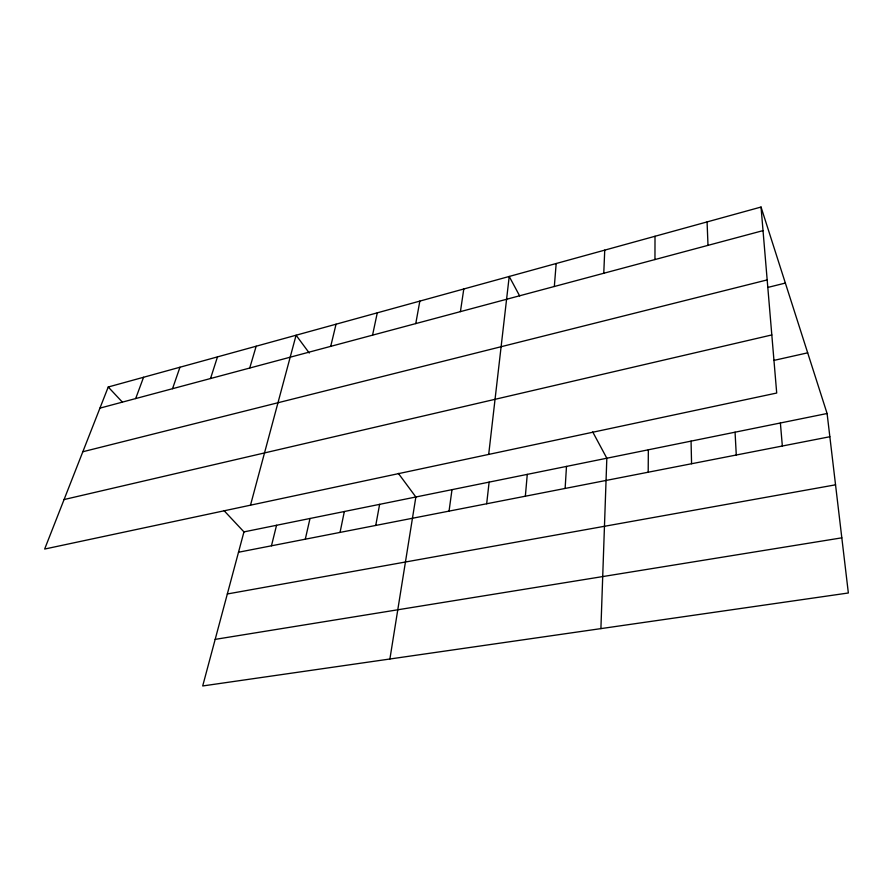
<?xml version="1.0" encoding="UTF-8"?>
<svg xmlns="http://www.w3.org/2000/svg" width="893" height="893" viewBox="0 0 893 893"><rect width="100%" height="100%" fill="white"/><g stroke="black" fill="none" stroke-linecap="round" stroke-linejoin="round"><path stroke-width="1.34" d="M654.96 259.55L655.015 236.265M648.195 472.218L648.34 449.793M600.9 628.616L606.827 458.221L592.706 431.922M603.768 273.258L604.74 250.129M565.124 488.438L566.486 466.414M554.33 286.497L556.172 263.524M525.352 496.207L527.272 474.373M486.674 503.764L489.118 482.12M488.694 454.414L509.211 276.462L519.67 295.94M449.056 511.109L451.992 489.665M460.42 311.635L463.791 288.986M389.895 659.001L415.859 496.999L398.356 473.368M415.77 323.59L419.844 301.097M375.752 525.43L379.614 504.355M340.043 532.407L344.341 511.51M372.56 335.154L377.281 312.829M305.294 539.193L310.005 518.487M330.711 346.361L336.047 324.204M271.461 545.802L276.551 525.274M250.498 505.181L296.085 335.221L309.268 353.036M223.964 510.55L243.956 531.893L202.7 685.958L848.35 592.985L827.097 413.504L761.037 207.042L108.232 387.004L44.65 549.05L776.709 393.032L761.037 207.042M249.727 368.039L256.168 346.227M210.525 378.532L217.479 356.887M172.528 388.701L179.962 367.235M135.68 398.568L143.561 377.27M99.938 408.134L763.024 230.628M82.826 451.746L767.176 279.911M767.801 287.434L785.36 283.07M64.062 499.555L771.82 334.942M773.74 360.437L807.685 352.835M243.956 531.893L827.097 413.504M238.509 552.242L829.854 436.733M227.324 593.979L835.547 484.821M215.168 639.377L841.82 537.832M108.232 387.004L122.129 401.85M780.382 422.992L782.346 446.009M735.062 432.19L736.279 455.006M707.077 221.922L708.004 245.352M691.059 441.12L691.573 463.735"/></g></svg>
